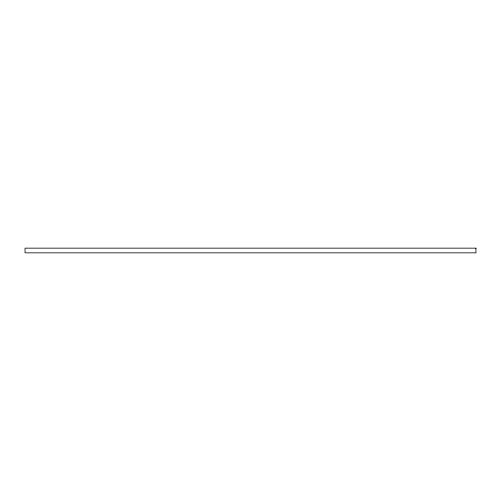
<?xml version="1.0" encoding="UTF-8"?>
<svg xmlns="http://www.w3.org/2000/svg" width="501" height="501" viewBox="0 0 501 501"><rect width="100%" height="100%" fill="white"/><g stroke="black" fill="none" stroke-linecap="round" stroke-linejoin="round"><path stroke-width="0.75" d="M475.95 248.152L25.05 248.152L25.05 252.848L475.95 252.848L475.95 248.152"/></g></svg>
